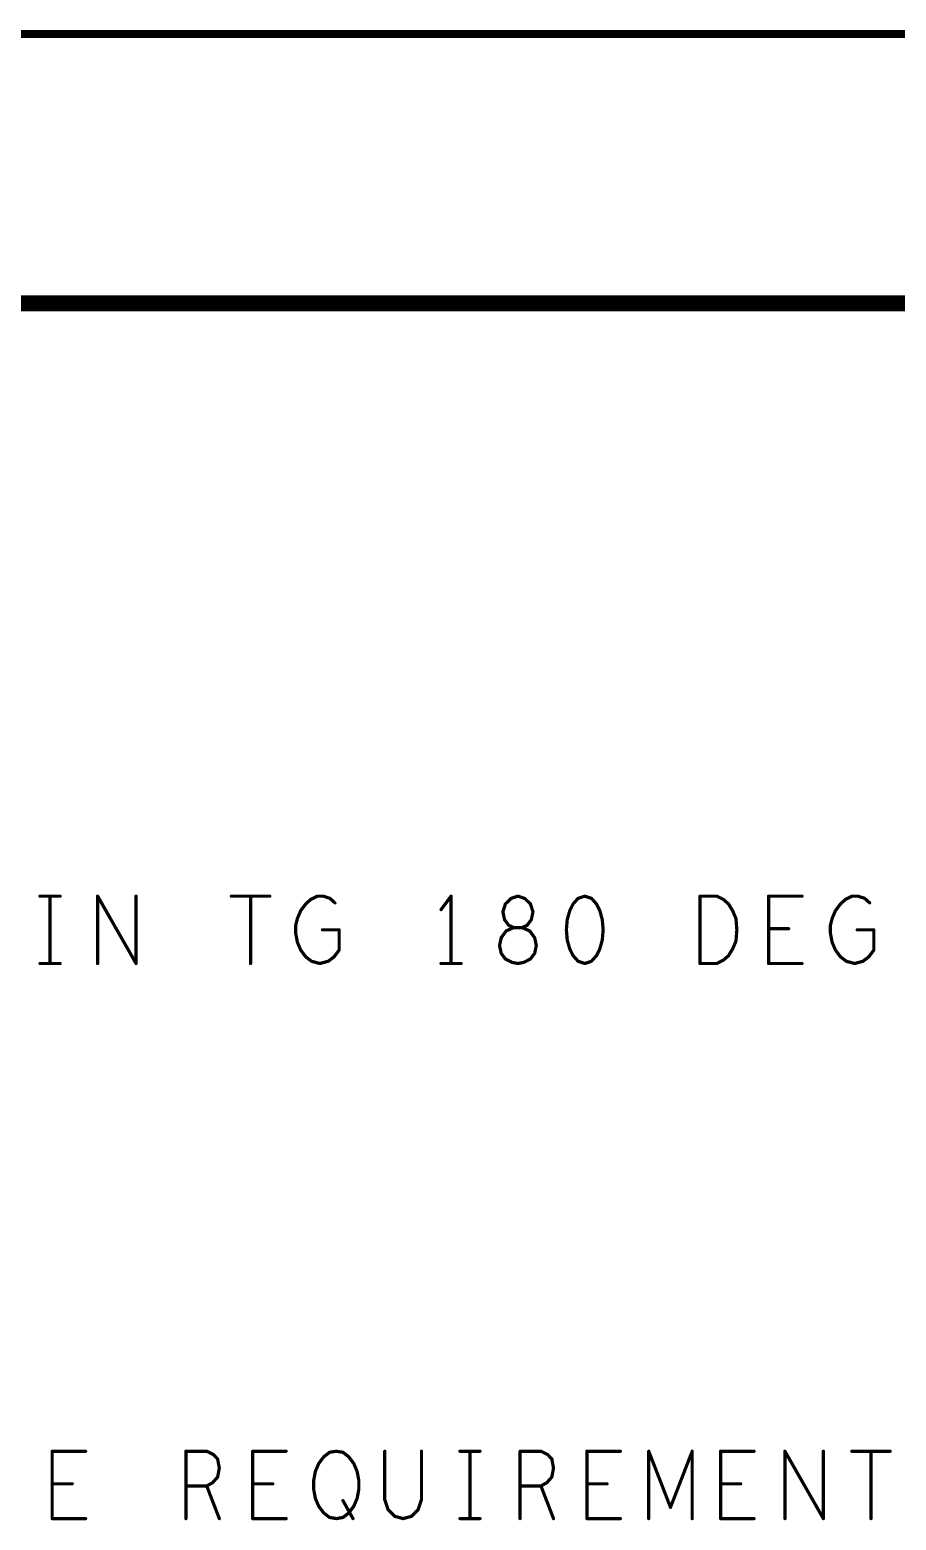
# Model space of a CAD drawing. Extents: x -18 to 16.1, y -6.6 to 15.5.
# Drawn here: x -11.133 to -9.526, y 12.695 to 15.46 of the extents above; entities that cross this region are included whole.
import ezdxf

# ---------------------------------------------------------------- set-up
doc = ezdxf.new("R2010")
doc.units = 0
doc.layers.get('0').update_dxf_attribs({"linetype": 'CONTINUOUS'})
doc.layers.add('FAB', color=13, linetype='CONTINUOUS')

# ---------------------------------------------------------------- blocks, each defined once
blk = doc.blocks.new('ROUND_1')
at = {"const_width": 0.003}
blk.add_lwpolyline([(-0.0015, 0, 1), (0.0015, 0, 1)], format="xyb", close=True, dxfattribs=at)

msp = doc.modelspace()

# ---------------------------------------------------------------- linework, layer by layer
at = {"layer": 'FAB'}
for points, const_width in [([(-17.9499, 15.4527), (16.0501, 15.4527)], 0.015), ([(15.0501, 14.9527), (-16.9499, 14.9527)], 0.03), ([(-11.114, 13.8527), (-11.0768, 13.8527)], 0.006), ([(-11.0954, 13.8527), (-11.0954, 13.7277)], 0.006), ([(-11.0071, 13.7277), (-11.0071, 13.8527)], 0.006), ([(-11.0071, 13.8527), (-10.9358, 13.7277)], 0.006), ([(-10.9358, 13.7277), (-10.9358, 13.8527)], 0.006), ([(-10.7591, 13.8527), (-10.6878, 13.8527)], 0.006), ([(-10.7234, 13.8527), (-10.7234, 13.7277)], 0.006), ([(-10.6118, 13.8465), (-10.5994, 13.8527)], 0.006), ([(-10.5994, 13.8527), (-10.5886, 13.8527)], 0.006), ([(-10.5886, 13.8527), (-10.5762, 13.8486)], 0.006), ([(-10.3514, 13.8527), (-10.37, 13.8277)], 0.006), ([(-10.3514, 13.7277), (-10.3514, 13.8527)], 0.006), ([(-10.2398, 13.8486), (-10.2274, 13.8527)], 0.006), ([(-10.2274, 13.8527), (-10.215, 13.8486)], 0.006), ([(-10.1034, 13.8527), (-10.1158, 13.8486)], 0.006), ([(-10.091, 13.8486), (-10.1034, 13.8527)], 0.006), ([(-9.8895, 13.7277), (-9.8895, 13.8527)], 0.006), ([(-9.8895, 13.8527), (-9.8585, 13.8527)], 0.006), ([(-9.8585, 13.8527), (-9.8461, 13.8465)], 0.006), ([(-9.7624, 13.7277), (-9.7624, 13.8527)], 0.006), ([(-9.7624, 13.8527), (-9.7004, 13.8527)], 0.006), ([(-9.6198, 13.8465), (-9.6074, 13.8527)], 0.006), ([(-9.6074, 13.8527), (-9.5966, 13.8527)], 0.006), ([(-9.5966, 13.8527), (-9.5842, 13.8486)], 0.006), ([(-10.6366, 13.8111), (-10.6304, 13.8257)], 0.006), ([(-10.6304, 13.8257), (-10.6211, 13.8382)], 0.006), ([(-10.6211, 13.8382), (-10.6118, 13.8465)], 0.006), ([(-10.5762, 13.8486), (-10.5669, 13.8402)], 0.006), ([(-10.2553, 13.8236), (-10.2507, 13.8382)], 0.006), ([(-10.2507, 13.8382), (-10.2398, 13.8486)], 0.006), ([(-10.215, 13.8486), (-10.2042, 13.8382)], 0.006), ([(-10.2042, 13.8382), (-10.1995, 13.8236)], 0.006), ([(-10.1313, 13.8257), (-10.136, 13.809)], 0.006), ([(-10.1251, 13.8382), (-10.1313, 13.8257)], 0.006), ([(-10.1158, 13.8486), (-10.1251, 13.8382)], 0.006), ([(-10.0817, 13.8382), (-10.091, 13.8486)], 0.006), ([(-10.0755, 13.8257), (-10.0817, 13.8382)], 0.006), ([(-10.0709, 13.809), (-10.0755, 13.8257)], 0.006), ([(-9.8461, 13.8465), (-9.8368, 13.8382)], 0.006), ([(-9.8368, 13.8382), (-9.8291, 13.8257)], 0.006), ([(-9.8291, 13.8257), (-9.8229, 13.8111)], 0.006), ([(-9.6446, 13.8111), (-9.6384, 13.8257)], 0.006), ([(-9.6384, 13.8257), (-9.6291, 13.8382)], 0.006), ([(-9.6291, 13.8382), (-9.6198, 13.8465)], 0.006), ([(-9.5842, 13.8486), (-9.5749, 13.8402)], 0.006), ([(-10.6397, 13.7986), (-10.6366, 13.8111)], 0.006), ([(-10.6397, 13.784), (-10.6397, 13.7986)], 0.006), ([(-10.2522, 13.809), (-10.2553, 13.8236)], 0.006), ([(-10.2445, 13.7986), (-10.2522, 13.809)], 0.006), ([(-10.2352, 13.7944), (-10.2445, 13.7986)], 0.006), ([(-10.2104, 13.7986), (-10.2197, 13.7944)], 0.006), ([(-10.2026, 13.809), (-10.2104, 13.7986)], 0.006), ([(-10.1995, 13.8236), (-10.2026, 13.809)], 0.006), ([(-10.136, 13.809), (-10.1375, 13.7902)], 0.006), ([(-10.0693, 13.7902), (-10.0709, 13.809)], 0.006), ([(-9.8229, 13.8111), (-9.8213, 13.7902)], 0.006), ([(-9.6477, 13.7986), (-9.6446, 13.8111)], 0.006), ([(-9.6477, 13.784), (-9.6477, 13.7986)], 0.006), ([(-10.6366, 13.7673), (-10.6397, 13.784)], 0.006), ([(-10.5901, 13.7902), (-10.5591, 13.7902)], 0.006), ([(-10.5591, 13.7902), (-10.5591, 13.7527)], 0.006), ([(-10.2584, 13.7757), (-10.2615, 13.7611)], 0.006), ([(-10.2491, 13.7882), (-10.2584, 13.7757)], 0.006), ([(-10.2352, 13.7944), (-10.2491, 13.7882)], 0.006), ([(-10.2197, 13.7944), (-10.2352, 13.7944)], 0.006), ([(-10.2197, 13.7944), (-10.2352, 13.7944)], 0.006), ([(-10.2057, 13.7882), (-10.2197, 13.7944)], 0.006), ([(-10.1964, 13.7757), (-10.2057, 13.7882)], 0.006), ([(-10.1933, 13.7611), (-10.1964, 13.7757)], 0.006), ([(-10.1375, 13.7902), (-10.136, 13.7715)], 0.006), ([(-10.136, 13.7715), (-10.1313, 13.7548)], 0.006), ([(-10.0755, 13.7548), (-10.0709, 13.7715)], 0.006), ([(-10.0709, 13.7715), (-10.0693, 13.7902)], 0.006), ([(-9.8229, 13.7694), (-9.8291, 13.7548)], 0.006), ([(-9.8213, 13.7902), (-9.8229, 13.7694)], 0.006), ([(-9.7252, 13.7923), (-9.7624, 13.7923)], 0.006), ([(-9.6446, 13.7673), (-9.6477, 13.784)], 0.006), ([(-9.5981, 13.7902), (-9.5671, 13.7902)], 0.006), ([(-9.5671, 13.7902), (-9.5671, 13.7527)], 0.006), ([(-10.6304, 13.7527), (-10.6366, 13.7673)], 0.006), ([(-10.6211, 13.7402), (-10.6304, 13.7527)], 0.006), ([(-10.5591, 13.7527), (-10.5684, 13.7402)], 0.006), ([(-10.2615, 13.7611), (-10.2584, 13.7465)], 0.006), ([(-10.2584, 13.7465), (-10.2507, 13.7361)], 0.006), ([(-10.2042, 13.7361), (-10.1964, 13.7465)], 0.006), ([(-10.1964, 13.7465), (-10.1933, 13.7611)], 0.006), ([(-10.1313, 13.7548), (-10.1251, 13.7423)], 0.006), ([(-10.1251, 13.7423), (-10.1158, 13.7319)], 0.006), ([(-10.091, 13.7319), (-10.0817, 13.7423)], 0.006), ([(-10.0817, 13.7423), (-10.0755, 13.7548)], 0.006), ([(-9.8368, 13.7423), (-9.8461, 13.734)], 0.006), ([(-9.8291, 13.7548), (-9.8368, 13.7423)], 0.006), ([(-9.6384, 13.7527), (-9.6446, 13.7673)], 0.006), ([(-9.6291, 13.7402), (-9.6384, 13.7527)], 0.006), ([(-9.5671, 13.7527), (-9.5764, 13.7402)], 0.006), ([(-11.114, 13.7277), (-11.0768, 13.7277)], 0.006), ([(-10.6103, 13.7319), (-10.6211, 13.7402)], 0.006), ([(-10.5948, 13.7277), (-10.6103, 13.7319)], 0.006), ([(-10.5793, 13.7319), (-10.5948, 13.7277)], 0.006), ([(-10.5684, 13.7402), (-10.5793, 13.7319)], 0.006), ([(-10.37, 13.7277), (-10.3328, 13.7277)], 0.006), ([(-10.2507, 13.7361), (-10.2383, 13.7298)], 0.006), ([(-10.2383, 13.7298), (-10.2274, 13.7277)], 0.006), ([(-10.2274, 13.7277), (-10.2166, 13.7298)], 0.006), ([(-10.2166, 13.7298), (-10.2042, 13.7361)], 0.006), ([(-10.1158, 13.7319), (-10.1034, 13.7277)], 0.006), ([(-10.1034, 13.7277), (-10.091, 13.7319)], 0.006), ([(-9.8585, 13.7277), (-9.8895, 13.7277)], 0.006), ([(-9.8461, 13.734), (-9.8585, 13.7277)], 0.006), ([(-9.7004, 13.7277), (-9.7624, 13.7277)], 0.006), ([(-9.6183, 13.7319), (-9.6291, 13.7402)], 0.006), ([(-9.6028, 13.7277), (-9.6183, 13.7319)], 0.006), ([(-9.5873, 13.7319), (-9.6028, 13.7277)], 0.006), ([(-9.5764, 13.7402), (-9.5873, 13.7319)], 0.006), ([(-11.0914, 12.6977), (-11.0914, 12.8227)], 0.006), ([(-11.0914, 12.8227), (-11.0294, 12.8227)], 0.006), ([(-10.8434, 12.6977), (-10.8434, 12.8227)], 0.006), ([(-10.8434, 12.8227), (-10.8047, 12.8227)], 0.006), ([(-10.8047, 12.8227), (-10.7923, 12.8165)], 0.006), ([(-10.7923, 12.8165), (-10.7845, 12.8082)], 0.006), ([(-10.7845, 12.8082), (-10.7814, 12.7915)], 0.006), ([(-10.7194, 12.6977), (-10.7194, 12.8227)], 0.006), ([(-10.7194, 12.8227), (-10.6574, 12.8227)], 0.006), ([(-10.597, 12.7998), (-10.5877, 12.8123)], 0.006), ([(-10.5877, 12.8123), (-10.5768, 12.8207)], 0.006), ([(-10.5768, 12.8207), (-10.5644, 12.8227)], 0.006), ([(-10.5644, 12.8227), (-10.552, 12.8207)], 0.006), ([(-10.552, 12.8207), (-10.5412, 12.8123)], 0.006), ([(-10.5412, 12.8123), (-10.5319, 12.7998)], 0.006), ([(-10.4745, 12.8227), (-10.4745, 12.7332)], 0.006), ([(-10.4063, 12.7332), (-10.4063, 12.8227)], 0.006), ([(-10.335, 12.8227), (-10.2978, 12.8227)], 0.006), ([(-10.3164, 12.8227), (-10.3164, 12.6977)], 0.006), ([(-10.2234, 12.6977), (-10.2234, 12.8227)], 0.006), ([(-10.2234, 12.8227), (-10.1847, 12.8227)], 0.006), ([(-10.1847, 12.8227), (-10.1723, 12.8165)], 0.006), ([(-10.1723, 12.8165), (-10.1645, 12.8082)], 0.006), ([(-10.1645, 12.8082), (-10.1614, 12.7915)], 0.006), ([(-10.0994, 12.6977), (-10.0994, 12.8227)], 0.006), ([(-10.0994, 12.8227), (-10.0374, 12.8227)], 0.006), ([(-9.9847, 12.6977), (-9.9847, 12.8227)], 0.006), ([(-9.9847, 12.8227), (-9.9444, 12.7186)], 0.006), ([(-9.9444, 12.7186), (-9.9041, 12.8227)], 0.006), ([(-9.9041, 12.8227), (-9.9041, 12.6977)], 0.006), ([(-9.8514, 12.6977), (-9.8514, 12.8227)], 0.006), ([(-9.8514, 12.8227), (-9.7894, 12.8227)], 0.006), ([(-9.7321, 12.6977), (-9.7321, 12.8227)], 0.006), ([(-9.7321, 12.8227), (-9.6608, 12.6977)], 0.006), ([(-9.6608, 12.6977), (-9.6608, 12.8227)], 0.006), ([(-9.6081, 12.8227), (-9.5368, 12.8227)], 0.006), ([(-9.5724, 12.8227), (-9.5724, 12.6977)], 0.006), ([(-10.7845, 12.7748), (-10.7938, 12.7644)], 0.006), ([(-10.7814, 12.7915), (-10.7845, 12.7748)], 0.006), ([(-10.6063, 12.7686), (-10.6032, 12.7852)], 0.006), ([(-10.6032, 12.7852), (-10.597, 12.7998)], 0.006), ([(-10.5319, 12.7998), (-10.5257, 12.7852)], 0.006), ([(-10.5257, 12.7852), (-10.5226, 12.7686)], 0.006), ([(-10.1645, 12.7748), (-10.1738, 12.7644)], 0.006), ([(-10.1614, 12.7915), (-10.1645, 12.7748)], 0.006), ([(-11.0542, 12.7623), (-11.0914, 12.7623)], 0.006), ([(-10.8047, 12.7582), (-10.8434, 12.7582)], 0.006), ([(-10.7938, 12.7644), (-10.8047, 12.7582)], 0.006), ([(-10.8047, 12.7582), (-10.7814, 12.6977)], 0.006), ([(-10.6822, 12.7623), (-10.7194, 12.7623)], 0.006), ([(-10.6063, 12.7519), (-10.6063, 12.7686)], 0.006), ([(-10.6032, 12.7352), (-10.6063, 12.7519)], 0.006), ([(-10.5226, 12.7519), (-10.5257, 12.7352)], 0.006), ([(-10.5226, 12.7686), (-10.5226, 12.7519)], 0.006), ([(-10.1847, 12.7582), (-10.2234, 12.7582)], 0.006), ([(-10.1738, 12.7644), (-10.1847, 12.7582)], 0.006), ([(-10.1847, 12.7582), (-10.1614, 12.6977)], 0.006), ([(-10.0622, 12.7623), (-10.0994, 12.7623)], 0.006), ([(-9.8142, 12.7623), (-9.8514, 12.7623)], 0.006), ([(-10.597, 12.7207), (-10.6032, 12.7352)], 0.006), ([(-10.5877, 12.7082), (-10.597, 12.7207)], 0.006), ([(-10.552, 12.7311), (-10.5334, 12.6977)], 0.006), ([(-10.5319, 12.7207), (-10.5412, 12.7082)], 0.006), ([(-10.5257, 12.7352), (-10.5319, 12.7207)], 0.006), ([(-10.4745, 12.7332), (-10.4683, 12.7144)], 0.006), ([(-10.4125, 12.7144), (-10.4063, 12.7332)], 0.006), ([(-11.0294, 12.6977), (-11.0914, 12.6977)], 0.006), ([(-10.6574, 12.6977), (-10.7194, 12.6977)], 0.006), ([(-10.5768, 12.6998), (-10.5877, 12.7082)], 0.006), ([(-10.5644, 12.6977), (-10.5768, 12.6998)], 0.006), ([(-10.552, 12.6998), (-10.5644, 12.6977)], 0.006), ([(-10.5412, 12.7082), (-10.552, 12.6998)], 0.006), ([(-10.4683, 12.7144), (-10.4559, 12.7019)], 0.006), ([(-10.4559, 12.7019), (-10.4404, 12.6977)], 0.006), ([(-10.4404, 12.6977), (-10.4249, 12.7019)], 0.006), ([(-10.4249, 12.7019), (-10.4125, 12.7144)], 0.006), ([(-10.335, 12.6977), (-10.2978, 12.6977)], 0.006), ([(-10.0374, 12.6977), (-10.0994, 12.6977)], 0.006), ([(-9.7894, 12.6977), (-9.8514, 12.6977)], 0.006)]:
    msp.add_lwpolyline(points, dxfattribs=dict(at, const_width=const_width))

# ---------------------------------------------------------------- block references
for p in [(-11.114, 13.8527), (-11.0954, 13.8527), (-11.0768, 13.8527), (-11.0071, 13.8527), (-11.0071, 13.8527), (-10.9358, 13.8527), (-10.7591, 13.8527), (-10.7234, 13.8527), (-10.6878, 13.8527), (-10.5994, 13.8527), (-10.5994, 13.8527), (-10.5886, 13.8527), (-10.5886, 13.8527), (-10.3514, 13.8527), (-10.3514, 13.8527), (-10.2274, 13.8527), (-10.2274, 13.8527), (-10.1034, 13.8527), (-10.1034, 13.8527), (-9.8895, 13.8527), (-9.8895, 13.8527), (-9.8585, 13.8527), (-9.8585, 13.8527), (-9.7624, 13.8527), (-9.7624, 13.8527), (-9.7004, 13.8527), (-9.6074, 13.8527), (-9.6074, 13.8527), (-9.5966, 13.8527), (-9.5966, 13.8527), (-10.6304, 13.8257), (-10.6304, 13.8257), (-10.6211, 13.8382), (-10.6211, 13.8382), (-10.6118, 13.8465), (-10.6118, 13.8465), (-10.5762, 13.8486), (-10.5762, 13.8486), (-10.5669, 13.8402), (-10.37, 13.8277), (-10.2507, 13.8382), (-10.2507, 13.8382), (-10.2398, 13.8486), (-10.2398, 13.8486), (-10.215, 13.8486), (-10.215, 13.8486), (-10.2042, 13.8382), (-10.2042, 13.8382), (-10.1313, 13.8257), (-10.1313, 13.8257), (-10.1251, 13.8382), (-10.1251, 13.8382), (-10.1158, 13.8486), (-10.1158, 13.8486), (-10.091, 13.8486), (-10.091, 13.8486), (-10.0817, 13.8382), (-10.0817, 13.8382), (-10.0755, 13.8257), (-10.0755, 13.8257), (-9.8461, 13.8465), (-9.8461, 13.8465), (-9.8368, 13.8382), (-9.8368, 13.8382), (-9.8291, 13.8257), (-9.8291, 13.8257), (-9.6384, 13.8257), (-9.6384, 13.8257), (-9.6291, 13.8382), (-9.6291, 13.8382), (-9.6198, 13.8465), (-9.6198, 13.8465), (-9.5842, 13.8486), (-9.5842, 13.8486), (-9.5749, 13.8402), (-10.6397, 13.7986), (-10.6397, 13.7986), (-10.6366, 13.8111), (-10.6366, 13.8111), (-10.2553, 13.8236), (-10.2553, 13.8236), (-10.2522, 13.809), (-10.2522, 13.809), (-10.2445, 13.7986), (-10.2445, 13.7986), (-10.2104, 13.7986), (-10.2104, 13.7986), (-10.2026, 13.809), (-10.2026, 13.809), (-10.1995, 13.8236), (-10.1995, 13.8236), (-10.136, 13.809), (-10.136, 13.809), (-10.0709, 13.809), (-10.0709, 13.809), (-9.8229, 13.8111), (-9.8229, 13.8111), (-9.6477, 13.7986), (-9.6477, 13.7986), (-9.6446, 13.8111), (-9.6446, 13.8111), (-10.6397, 13.784), (-10.6397, 13.784), (-10.5901, 13.7902), (-10.5591, 13.7902), (-10.5591, 13.7902), (-10.2584, 13.7757), (-10.2584, 13.7757), (-10.2491, 13.7882), (-10.2491, 13.7882), (-10.2352, 13.7944), (-10.2352, 13.7944), (-10.2352, 13.7944), (-10.2352, 13.7944), (-10.2197, 13.7944), (-10.2197, 13.7944), (-10.2197, 13.7944), (-10.2197, 13.7944), (-10.2057, 13.7882), (-10.2057, 13.7882), (-10.1964, 13.7757), (-10.1964, 13.7757), (-10.1375, 13.7902), (-10.1375, 13.7902), (-10.136, 13.7715), (-10.136, 13.7715), (-10.0709, 13.7715), (-10.0709, 13.7715), (-10.0693, 13.7902), (-10.0693, 13.7902), (-9.8229, 13.7694), (-9.8229, 13.7694), (-9.8213, 13.7902), (-9.8213, 13.7902), (-9.7624, 13.7923), (-9.7252, 13.7923), (-9.6477, 13.784), (-9.6477, 13.784), (-9.5981, 13.7902), (-9.5671, 13.7902), (-9.5671, 13.7902), (-10.6366, 13.7673), (-10.6366, 13.7673), (-10.6304, 13.7527), (-10.6304, 13.7527), (-10.5591, 13.7527), (-10.5591, 13.7527), (-10.2615, 13.7611), (-10.2615, 13.7611), (-10.2584, 13.7465), (-10.2584, 13.7465), (-10.1964, 13.7465), (-10.1964, 13.7465), (-10.1933, 13.7611), (-10.1933, 13.7611), (-10.1313, 13.7548), (-10.1313, 13.7548), (-10.1251, 13.7423), (-10.1251, 13.7423), (-10.0817, 13.7423), (-10.0817, 13.7423), (-10.0755, 13.7548), (-10.0755, 13.7548), (-9.8368, 13.7423), (-9.8368, 13.7423), (-9.8291, 13.7548), (-9.8291, 13.7548), (-9.6446, 13.7673), (-9.6446, 13.7673), (-9.6384, 13.7527), (-9.6384, 13.7527), (-9.5671, 13.7527), (-9.5671, 13.7527), (-11.114, 13.7277), (-11.0954, 13.7277), (-11.0768, 13.7277), (-11.0071, 13.7277), (-10.9358, 13.7277), (-10.9358, 13.7277), (-10.7234, 13.7277), (-10.6211, 13.7402), (-10.6211, 13.7402), (-10.6103, 13.7319), (-10.6103, 13.7319), (-10.5948, 13.7277), (-10.5948, 13.7277), (-10.5793, 13.7319), (-10.5793, 13.7319), (-10.5684, 13.7402), (-10.5684, 13.7402), (-10.37, 13.7277), (-10.3514, 13.7277), (-10.3328, 13.7277), (-10.2507, 13.7361), (-10.2507, 13.7361), (-10.2383, 13.7298), (-10.2383, 13.7298), (-10.2274, 13.7277), (-10.2274, 13.7277), (-10.2166, 13.7298), (-10.2166, 13.7298), (-10.2042, 13.7361), (-10.2042, 13.7361), (-10.1158, 13.7319), (-10.1158, 13.7319), (-10.1034, 13.7277), (-10.1034, 13.7277), (-10.091, 13.7319), (-10.091, 13.7319), (-9.8895, 13.7277), (-9.8895, 13.7277), (-9.8585, 13.7277), (-9.8585, 13.7277), (-9.8461, 13.734), (-9.8461, 13.734), (-9.7624, 13.7277), (-9.7624, 13.7277), (-9.7004, 13.7277), (-9.6291, 13.7402), (-9.6291, 13.7402), (-9.6183, 13.7319), (-9.6183, 13.7319), (-9.6028, 13.7277), (-9.6028, 13.7277), (-9.5873, 13.7319), (-9.5873, 13.7319), (-9.5764, 13.7402), (-9.5764, 13.7402), (-11.0914, 12.8227), (-11.0914, 12.8227), (-11.0294, 12.8227), (-10.8434, 12.8227), (-10.8434, 12.8227), (-10.8047, 12.8227), (-10.8047, 12.8227), (-10.7923, 12.8165), (-10.7923, 12.8165), (-10.7845, 12.8082), (-10.7845, 12.8082), (-10.7194, 12.8227), (-10.7194, 12.8227), (-10.6574, 12.8227), (-10.5877, 12.8123), (-10.5877, 12.8123), (-10.5768, 12.8207), (-10.5768, 12.8207), (-10.5644, 12.8227), (-10.5644, 12.8227), (-10.552, 12.8207), (-10.552, 12.8207), (-10.5412, 12.8123), (-10.5412, 12.8123), (-10.4745, 12.8227), (-10.4063, 12.8227), (-10.335, 12.8227), (-10.3164, 12.8227), (-10.2978, 12.8227), (-10.2234, 12.8227), (-10.2234, 12.8227), (-10.1847, 12.8227), (-10.1847, 12.8227), (-10.1723, 12.8165), (-10.1723, 12.8165), (-10.1645, 12.8082), (-10.1645, 12.8082), (-10.0994, 12.8227), (-10.0994, 12.8227), (-10.0374, 12.8227), (-9.9847, 12.8227), (-9.9847, 12.8227), (-9.9041, 12.8227), (-9.9041, 12.8227), (-9.8514, 12.8227), (-9.8514, 12.8227), (-9.7894, 12.8227), (-9.7321, 12.8227), (-9.7321, 12.8227), (-9.6608, 12.8227), (-9.6081, 12.8227), (-9.5724, 12.8227), (-9.5368, 12.8227), (-10.7845, 12.7748), (-10.7845, 12.7748), (-10.7814, 12.7915), (-10.7814, 12.7915), (-10.6032, 12.7852), (-10.6032, 12.7852), (-10.597, 12.7998), (-10.597, 12.7998), (-10.5319, 12.7998), (-10.5319, 12.7998), (-10.5257, 12.7852), (-10.5257, 12.7852), (-10.1645, 12.7748), (-10.1645, 12.7748), (-10.1614, 12.7915), (-10.1614, 12.7915), (-11.0914, 12.7623), (-11.0542, 12.7623), (-10.8434, 12.7582), (-10.8047, 12.7582), (-10.8047, 12.7582), (-10.8047, 12.7582), (-10.7938, 12.7644), (-10.7938, 12.7644), (-10.7194, 12.7623), (-10.6822, 12.7623), (-10.6063, 12.7686), (-10.6063, 12.7686), (-10.6063, 12.7519), (-10.6063, 12.7519), (-10.5226, 12.7686), (-10.5226, 12.7686), (-10.5226, 12.7519), (-10.5226, 12.7519), (-10.2234, 12.7582), (-10.1847, 12.7582), (-10.1847, 12.7582), (-10.1847, 12.7582), (-10.1738, 12.7644), (-10.1738, 12.7644), (-10.0994, 12.7623), (-10.0622, 12.7623), (-9.8514, 12.7623), (-9.8142, 12.7623), (-10.6032, 12.7352), (-10.6032, 12.7352), (-10.597, 12.7207), (-10.597, 12.7207), (-10.552, 12.7311), (-10.5319, 12.7207), (-10.5319, 12.7207), (-10.5257, 12.7352), (-10.5257, 12.7352), (-10.4745, 12.7332), (-10.4745, 12.7332), (-10.4063, 12.7332), (-10.4063, 12.7332), (-9.9444, 12.7186), (-9.9444, 12.7186), (-11.0914, 12.6977), (-11.0914, 12.6977), (-11.0294, 12.6977), (-10.8434, 12.6977), (-10.7814, 12.6977), (-10.7194, 12.6977), (-10.7194, 12.6977), (-10.6574, 12.6977), (-10.5877, 12.7082), (-10.5877, 12.7082), (-10.5768, 12.6998), (-10.5768, 12.6998), (-10.5644, 12.6977), (-10.5644, 12.6977), (-10.552, 12.6998), (-10.552, 12.6998), (-10.5412, 12.7082), (-10.5412, 12.7082), (-10.5334, 12.6977), (-10.4683, 12.7144), (-10.4683, 12.7144), (-10.4559, 12.7019), (-10.4559, 12.7019), (-10.4404, 12.6977), (-10.4404, 12.6977), (-10.4249, 12.7019), (-10.4249, 12.7019), (-10.4125, 12.7144), (-10.4125, 12.7144), (-10.335, 12.6977), (-10.3164, 12.6977), (-10.2978, 12.6977), (-10.2234, 12.6977), (-10.1614, 12.6977), (-10.0994, 12.6977), (-10.0994, 12.6977), (-10.0374, 12.6977), (-9.9847, 12.6977), (-9.9041, 12.6977), (-9.8514, 12.6977), (-9.8514, 12.6977), (-9.7894, 12.6977), (-9.7321, 12.6977), (-9.6608, 12.6977), (-9.6608, 12.6977), (-9.5724, 12.6977)]:
    msp.add_blockref('ROUND_1', p, dxfattribs=at)

doc.saveas('drawing.dxf')
